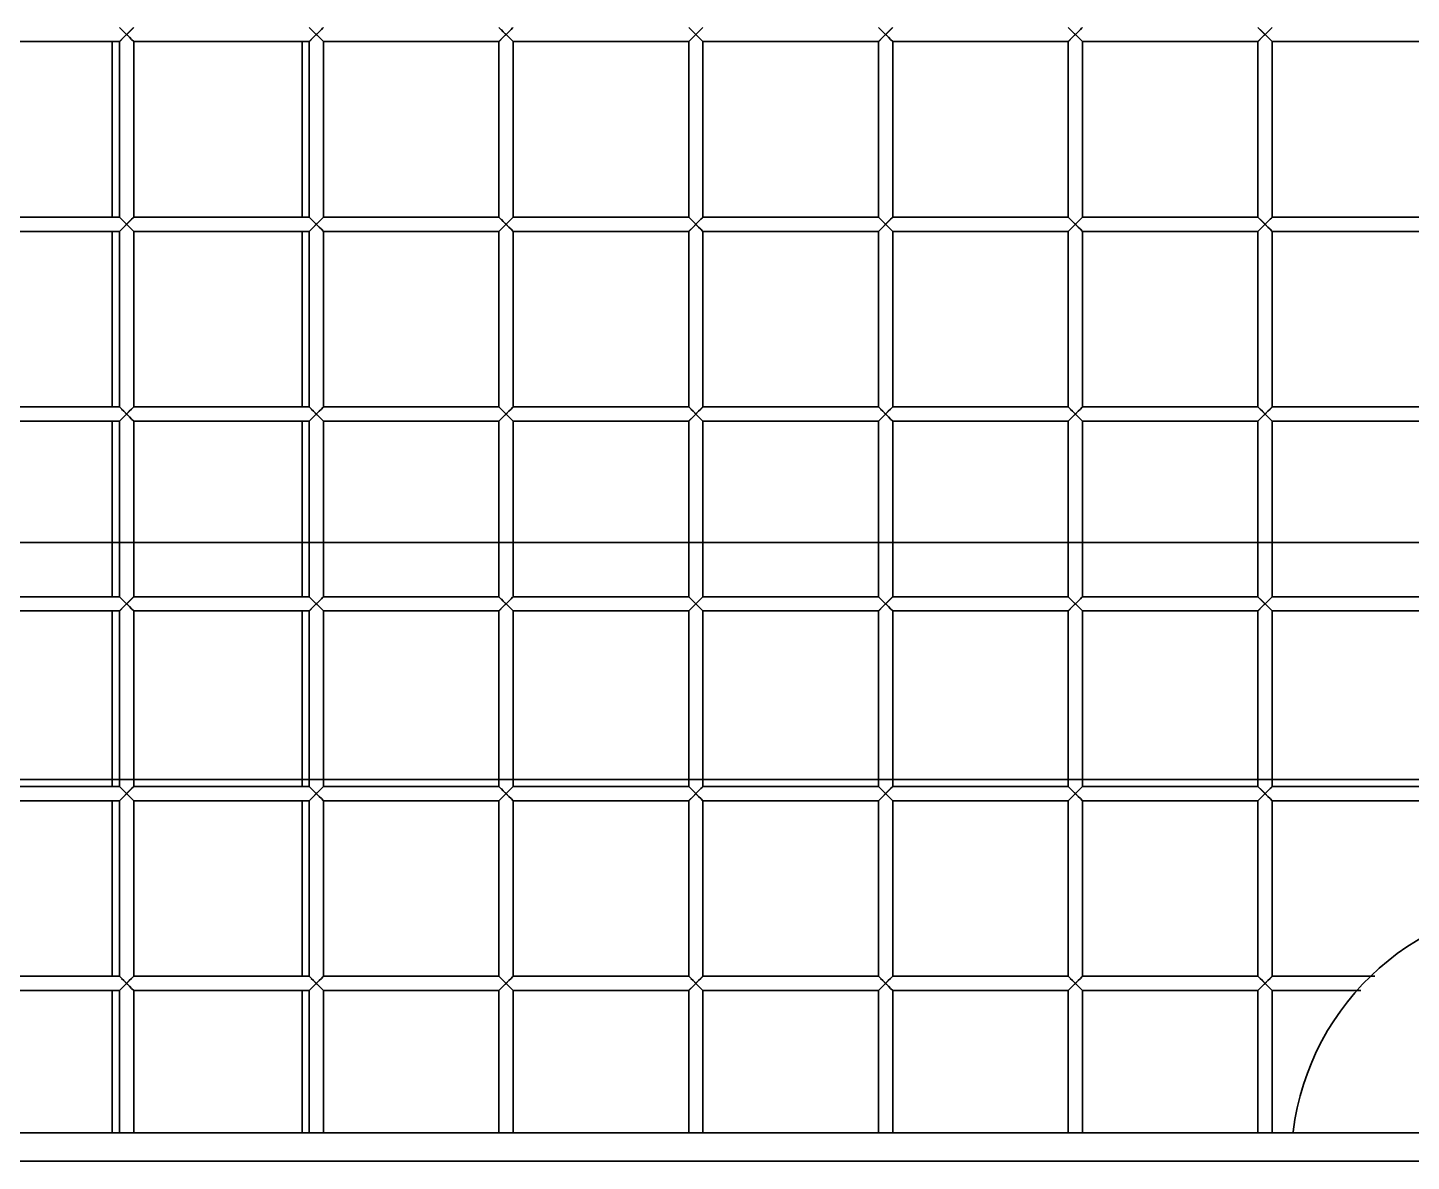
# Model space of a CAD drawing. Header units: millimetres. Extents: x 32496 to 166256, y 3504 to 23939.
# Drawn here: x 68651.7 to 68943.3, y 12550.7 to 12789.6 of the extents above; entities that cross this region are included whole.
import ezdxf

# ---------------------------------------------------------------- set-up
doc = ezdxf.new("R2010")
doc.units = ezdxf.units.MM
doc.layers.get('0').update_dxf_attribs({"lineweight": 35})

# ---------------------------------------------------------------- blocks, each defined once
blk = doc.blocks.new('DRGTJHYTHRTTR')
at = {"color": 7, "linetype": 'Continuous'}
for p, q in [((51794.04, -50285.69), (50439.04, -50285.69)), ((51794.04, -50335.69), (50439.04, -50335.69))]:
    blk.add_line(p, q, dxfattribs=at)
blk = doc.blocks.new('8-1250')
at = {"linetype": 'Continuous'}
for p, q in [((-4372.13, -34184.79), (-4375.13, -34181.79)), ((-4375.13, -34184.79), (-4372.13, -34181.79)), ((-4374.22, -34183.88), (-4373.63, -34183.29)), ((-4332.13, -34184.79), (-4335.13, -34181.79)), ((-4335.13, -34184.79), (-4332.13, -34181.79)), ((-4334.22, -34183.88), (-4333.63, -34183.29)), ((-4292.13, -34184.79), (-4295.13, -34181.79)), ((-4295.13, -34184.79), (-4292.13, -34181.79)), ((-4294.22, -34183.88), (-4293.63, -34183.29)), ((-4252.13, -34184.79), (-4255.13, -34181.79)), ((-4255.13, -34184.79), (-4252.13, -34181.79)), ((-4254.22, -34183.88), (-4253.63, -34183.29)), ((-4212.13, -34184.79), (-4215.13, -34181.79)), ((-4215.13, -34184.79), (-4212.13, -34181.79)), ((-4214.22, -34183.88), (-4213.63, -34183.29)), ((-4172.13, -34184.79), (-4175.13, -34181.79)), ((-4175.13, -34184.79), (-4172.13, -34181.79)), ((-4174.22, -34183.88), (-4173.63, -34183.29)), ((-4132.13, -34184.79), (-4135.13, -34181.79)), ((-4135.13, -34184.79), (-4132.13, -34181.79)), ((-4134.22, -34183.88), (-4133.63, -34183.29)), ((-4412.13, -34184.79), (-4375.13, -34184.79)), ((-4376.63, -34184.79), (-4376.63, -34221.79)), ((-4375.13, -34184.79), (-4375.13, -34221.79)), ((-4375.01, -34184.67), (-4374.22, -34183.88)), ((-4372.13, -34184.79), (-4372.13, -34221.79)), ((-4372.13, -34184.79), (-4335.13, -34184.79)), ((-4336.63, -34184.79), (-4336.63, -34221.79)), ((-4335.13, -34184.79), (-4335.13, -34221.79)), ((-4335.01, -34184.67), (-4334.22, -34183.88)), ((-4332.13, -34184.79), (-4332.13, -34221.79)), ((-4332.13, -34184.79), (-4295.13, -34184.79)), ((-4295.13, -34184.79), (-4295.13, -34221.79)), ((-4295.01, -34184.67), (-4294.22, -34183.88)), ((-4292.13, -34184.79), (-4292.13, -34221.79)), ((-4292.13, -34184.79), (-4255.13, -34184.79)), ((-4255.13, -34184.79), (-4255.13, -34221.79)), ((-4255.01, -34184.67), (-4254.22, -34183.88)), ((-4252.13, -34184.79), (-4252.13, -34221.79)), ((-4252.13, -34184.79), (-4215.13, -34184.79)), ((-4215.13, -34184.79), (-4215.13, -34221.79)), ((-4215.01, -34184.67), (-4214.22, -34183.88)), ((-4212.13, -34184.79), (-4212.13, -34221.79)), ((-4212.13, -34184.79), (-4175.13, -34184.79)), ((-4175.13, -34184.79), (-4175.13, -34221.79)), ((-4175.01, -34184.67), (-4174.22, -34183.88)), ((-4172.13, -34184.79), (-4172.13, -34221.79)), ((-4172.13, -34184.79), (-4135.13, -34184.79)), ((-4135.13, -34184.79), (-4135.13, -34221.79)), ((-4135.01, -34184.67), (-4134.22, -34183.88)), ((-4132.13, -34184.79), (-4132.13, -34221.79)), ((-4132.13, -34184.79), (-4095.13, -34184.79)), ((-4412.13, -34221.79), (-4375.13, -34221.79)), ((-4372.13, -34224.79), (-4375.13, -34221.79)), ((-4375.13, -34224.79), (-4372.13, -34221.79)), ((-4375.01, -34224.67), (-4374.22, -34223.88)), ((-4374.22, -34223.88), (-4373.63, -34223.29)), ((-4372.13, -34221.79), (-4335.13, -34221.79)), ((-4332.13, -34224.79), (-4335.13, -34221.79)), ((-4335.13, -34224.79), (-4332.13, -34221.79)), ((-4335.01, -34224.67), (-4334.22, -34223.88)), ((-4334.22, -34223.88), (-4333.63, -34223.29)), ((-4332.13, -34221.79), (-4295.13, -34221.79)), ((-4292.13, -34224.79), (-4295.13, -34221.79)), ((-4295.13, -34224.79), (-4292.13, -34221.79)), ((-4295.01, -34224.67), (-4294.22, -34223.88)), ((-4294.22, -34223.88), (-4293.63, -34223.29)), ((-4292.13, -34221.79), (-4255.13, -34221.79)), ((-4252.13, -34224.79), (-4255.13, -34221.79)), ((-4255.13, -34224.79), (-4252.13, -34221.79)), ((-4255.01, -34224.67), (-4254.22, -34223.88)), ((-4254.22, -34223.88), (-4253.63, -34223.29)), ((-4252.13, -34221.79), (-4215.13, -34221.79)), ((-4212.13, -34224.79), (-4215.13, -34221.79)), ((-4215.13, -34224.79), (-4212.13, -34221.79)), ((-4215.01, -34224.67), (-4214.22, -34223.88)), ((-4214.22, -34223.88), (-4213.63, -34223.29)), ((-4212.13, -34221.79), (-4175.13, -34221.79)), ((-4172.13, -34224.79), (-4175.13, -34221.79)), ((-4175.13, -34224.79), (-4172.13, -34221.79)), ((-4175.01, -34224.67), (-4174.22, -34223.88)), ((-4174.22, -34223.88), (-4173.63, -34223.29)), ((-4172.13, -34221.79), (-4135.13, -34221.79)), ((-4132.13, -34224.79), (-4135.13, -34221.79)), ((-4135.13, -34224.79), (-4132.13, -34221.79)), ((-4135.01, -34224.67), (-4134.22, -34223.88)), ((-4134.22, -34223.88), (-4133.63, -34223.29)), ((-4132.13, -34221.79), (-4095.13, -34221.79)), ((-4412.13, -34224.79), (-4375.13, -34224.79)), ((-4376.63, -34224.79), (-4376.63, -34261.79)), ((-4375.13, -34224.79), (-4375.13, -34261.79)), ((-4372.13, -34224.79), (-4372.13, -34261.79)), ((-4372.13, -34224.79), (-4335.13, -34224.79)), ((-4336.63, -34224.79), (-4336.63, -34261.79)), ((-4335.13, -34224.79), (-4335.13, -34261.79)), ((-4332.13, -34224.79), (-4332.13, -34261.79)), ((-4332.13, -34224.79), (-4295.13, -34224.79)), ((-4295.13, -34224.79), (-4295.13, -34261.79)), ((-4292.13, -34224.79), (-4292.13, -34261.79)), ((-4292.13, -34224.79), (-4255.13, -34224.79)), ((-4255.13, -34224.79), (-4255.13, -34261.79)), ((-4252.13, -34224.79), (-4252.13, -34261.79)), ((-4252.13, -34224.79), (-4215.13, -34224.79)), ((-4215.13, -34224.79), (-4215.13, -34261.79)), ((-4212.13, -34224.79), (-4212.13, -34261.79)), ((-4212.13, -34224.79), (-4175.13, -34224.79)), ((-4175.13, -34224.79), (-4175.13, -34261.79)), ((-4172.13, -34224.79), (-4172.13, -34261.79)), ((-4172.13, -34224.79), (-4135.13, -34224.79)), ((-4135.13, -34224.79), (-4135.13, -34261.79)), ((-4132.13, -34224.79), (-4132.13, -34261.79)), ((-4132.13, -34224.79), (-4095.13, -34224.79)), ((-4412.13, -34261.79), (-4375.13, -34261.79)), ((-4372.13, -34264.79), (-4375.13, -34261.79)), ((-4375.13, -34264.79), (-4372.13, -34261.79)), ((-4372.13, -34261.79), (-4335.13, -34261.79)), ((-4332.13, -34264.79), (-4335.13, -34261.79)), ((-4335.13, -34264.79), (-4332.13, -34261.79)), ((-4332.13, -34261.79), (-4295.13, -34261.79)), ((-4292.13, -34264.79), (-4295.13, -34261.79)), ((-4295.13, -34264.79), (-4292.13, -34261.79)), ((-4292.13, -34261.79), (-4255.13, -34261.79)), ((-4252.13, -34264.79), (-4255.13, -34261.79)), ((-4255.13, -34264.79), (-4252.13, -34261.79)), ((-4252.13, -34261.79), (-4215.13, -34261.79)), ((-4212.13, -34264.79), (-4215.13, -34261.79)), ((-4215.13, -34264.79), (-4212.13, -34261.79)), ((-4212.13, -34261.79), (-4175.13, -34261.79)), ((-4172.13, -34264.79), (-4175.13, -34261.79)), ((-4175.13, -34264.79), (-4172.13, -34261.79)), ((-4172.13, -34261.79), (-4135.13, -34261.79)), ((-4132.13, -34264.79), (-4135.13, -34261.79)), ((-4135.13, -34264.79), (-4132.13, -34261.79)), ((-4132.13, -34261.79), (-4095.13, -34261.79)), ((-4412.13, -34264.79), (-4375.13, -34264.79)), ((-4376.63, -34264.79), (-4376.63, -34301.79)), ((-4375.13, -34264.79), (-4375.13, -34301.79)), ((-4375.01, -34264.67), (-4374.22, -34263.88)), ((-4374.22, -34263.88), (-4373.63, -34263.29)), ((-4372.13, -34264.79), (-4372.13, -34301.79)), ((-4372.13, -34264.79), (-4335.13, -34264.79)), ((-4336.63, -34264.79), (-4336.63, -34301.79)), ((-4335.13, -34264.79), (-4335.13, -34301.79)), ((-4335.01, -34264.67), (-4334.22, -34263.88)), ((-4334.22, -34263.88), (-4333.63, -34263.29)), ((-4332.13, -34264.79), (-4332.13, -34301.79)), ((-4332.13, -34264.79), (-4295.13, -34264.79)), ((-4295.13, -34264.79), (-4295.13, -34301.79)), ((-4295.01, -34264.67), (-4294.22, -34263.88)), ((-4294.22, -34263.88), (-4293.63, -34263.29)), ((-4292.13, -34264.79), (-4292.13, -34301.79)), ((-4292.13, -34264.79), (-4255.13, -34264.79)), ((-4255.13, -34264.79), (-4255.13, -34301.79)), ((-4255.01, -34264.67), (-4254.22, -34263.88)), ((-4254.22, -34263.88), (-4253.63, -34263.29)), ((-4252.13, -34264.79), (-4252.13, -34301.79)), ((-4252.13, -34264.79), (-4215.13, -34264.79)), ((-4215.13, -34264.79), (-4215.13, -34301.79)), ((-4215.01, -34264.67), (-4214.22, -34263.88)), ((-4214.22, -34263.88), (-4213.63, -34263.29)), ((-4212.13, -34264.79), (-4212.13, -34301.79)), ((-4212.13, -34264.79), (-4175.13, -34264.79)), ((-4175.13, -34264.79), (-4175.13, -34301.79)), ((-4175.01, -34264.67), (-4174.22, -34263.88)), ((-4174.22, -34263.88), (-4173.63, -34263.29)), ((-4172.13, -34264.79), (-4172.13, -34301.79)), ((-4172.13, -34264.79), (-4135.13, -34264.79)), ((-4135.13, -34264.79), (-4135.13, -34301.79)), ((-4135.01, -34264.67), (-4134.22, -34263.88)), ((-4134.22, -34263.88), (-4133.63, -34263.29)), ((-4132.13, -34264.79), (-4132.13, -34301.79)), ((-4132.13, -34264.79), (-4095.13, -34264.79)), ((-4412.13, -34301.79), (-4375.13, -34301.79)), ((-4372.13, -34304.79), (-4375.13, -34301.79)), ((-4375.13, -34304.79), (-4372.13, -34301.79)), ((-4372.13, -34301.79), (-4335.13, -34301.79)), ((-4332.13, -34304.79), (-4335.13, -34301.79)), ((-4335.13, -34304.79), (-4332.13, -34301.79)), ((-4332.13, -34301.79), (-4295.13, -34301.79)), ((-4292.13, -34304.79), (-4295.13, -34301.79)), ((-4295.13, -34304.79), (-4292.13, -34301.79)), ((-4292.13, -34301.79), (-4255.13, -34301.79)), ((-4252.13, -34304.79), (-4255.13, -34301.79)), ((-4255.13, -34304.79), (-4252.13, -34301.79)), ((-4252.13, -34301.79), (-4215.13, -34301.79)), ((-4212.13, -34304.79), (-4215.13, -34301.79)), ((-4215.13, -34304.79), (-4212.13, -34301.79)), ((-4212.13, -34301.79), (-4175.13, -34301.79)), ((-4172.13, -34304.79), (-4175.13, -34301.79)), ((-4175.13, -34304.79), (-4172.13, -34301.79)), ((-4172.13, -34301.79), (-4135.13, -34301.79)), ((-4132.13, -34304.79), (-4135.13, -34301.79)), ((-4135.13, -34304.79), (-4132.13, -34301.79)), ((-4132.13, -34301.79), (-4095.13, -34301.79)), ((-4412.13, -34304.79), (-4375.13, -34304.79)), ((-4376.63, -34304.79), (-4376.63, -34341.79)), ((-4375.13, -34304.79), (-4375.13, -34341.79)), ((-4375.01, -34304.67), (-4374.22, -34303.88)), ((-4374.22, -34303.88), (-4373.63, -34303.29)), ((-4372.13, -34304.79), (-4372.13, -34341.79)), ((-4372.13, -34304.79), (-4335.13, -34304.79)), ((-4336.63, -34304.79), (-4336.63, -34341.79)), ((-4335.13, -34304.79), (-4335.13, -34341.79)), ((-4335.01, -34304.67), (-4334.22, -34303.88)), ((-4334.22, -34303.88), (-4333.63, -34303.29)), ((-4332.13, -34304.79), (-4332.13, -34341.79)), ((-4332.13, -34304.79), (-4295.13, -34304.79)), ((-4295.13, -34304.79), (-4295.13, -34341.79)), ((-4295.01, -34304.67), (-4294.22, -34303.88)), ((-4294.22, -34303.88), (-4293.63, -34303.29)), ((-4292.13, -34304.79), (-4292.13, -34341.79)), ((-4292.13, -34304.79), (-4255.13, -34304.79)), ((-4255.13, -34304.79), (-4255.13, -34341.79)), ((-4255.01, -34304.67), (-4254.22, -34303.88)), ((-4254.22, -34303.88), (-4253.63, -34303.29)), ((-4252.13, -34304.79), (-4252.13, -34341.79)), ((-4252.13, -34304.79), (-4215.13, -34304.79)), ((-4215.13, -34304.79), (-4215.13, -34341.79)), ((-4215.01, -34304.67), (-4214.22, -34303.88)), ((-4214.22, -34303.88), (-4213.63, -34303.29)), ((-4212.13, -34304.79), (-4212.13, -34341.79)), ((-4212.13, -34304.79), (-4175.13, -34304.79)), ((-4175.13, -34304.79), (-4175.13, -34341.79)), ((-4175.01, -34304.67), (-4174.22, -34303.88)), ((-4174.22, -34303.88), (-4173.63, -34303.29)), ((-4172.13, -34304.79), (-4172.13, -34341.79)), ((-4172.13, -34304.79), (-4135.13, -34304.79)), ((-4135.13, -34304.79), (-4135.13, -34341.79)), ((-4135.01, -34304.67), (-4134.22, -34303.88)), ((-4134.22, -34303.88), (-4133.63, -34303.29)), ((-4132.13, -34304.79), (-4132.13, -34341.79)), ((-4132.13, -34304.79), (-4095.13, -34304.79)), ((-4412.13, -34341.79), (-4375.13, -34341.79)), ((-4372.13, -34344.79), (-4375.13, -34341.79)), ((-4375.13, -34344.79), (-4372.13, -34341.79)), ((-4375.01, -34344.67), (-4374.22, -34343.88)), ((-4374.22, -34343.88), (-4373.63, -34343.29)), ((-4372.13, -34341.79), (-4335.13, -34341.79)), ((-4332.13, -34344.79), (-4335.13, -34341.79)), ((-4335.13, -34344.79), (-4332.13, -34341.79)), ((-4335.01, -34344.67), (-4334.22, -34343.88)), ((-4334.22, -34343.88), (-4333.63, -34343.29)), ((-4332.13, -34341.79), (-4295.13, -34341.79)), ((-4292.13, -34344.79), (-4295.13, -34341.79)), ((-4295.13, -34344.79), (-4292.13, -34341.79)), ((-4295.01, -34344.67), (-4294.22, -34343.88)), ((-4294.22, -34343.88), (-4293.63, -34343.29)), ((-4292.13, -34341.79), (-4255.13, -34341.79)), ((-4252.13, -34344.79), (-4255.13, -34341.79)), ((-4255.13, -34344.79), (-4252.13, -34341.79)), ((-4255.01, -34344.67), (-4254.22, -34343.88)), ((-4254.22, -34343.88), (-4253.63, -34343.29)), ((-4252.13, -34341.79), (-4215.13, -34341.79)), ((-4212.13, -34344.79), (-4215.13, -34341.79)), ((-4215.13, -34344.79), (-4212.13, -34341.79)), ((-4215.01, -34344.67), (-4214.22, -34343.88)), ((-4214.22, -34343.88), (-4213.63, -34343.29)), ((-4212.13, -34341.79), (-4175.13, -34341.79)), ((-4172.13, -34344.79), (-4175.13, -34341.79)), ((-4175.13, -34344.79), (-4172.13, -34341.79)), ((-4175.01, -34344.67), (-4174.22, -34343.88)), ((-4174.22, -34343.88), (-4173.63, -34343.29)), ((-4172.13, -34341.79), (-4135.13, -34341.79)), ((-4132.13, -34344.79), (-4135.13, -34341.79)), ((-4135.13, -34344.79), (-4132.13, -34341.79)), ((-4135.01, -34344.67), (-4134.22, -34343.88)), ((-4134.22, -34343.88), (-4133.63, -34343.29)), ((-4132.13, -34341.79), (-4095.13, -34341.79)), ((-4412.13, -34344.79), (-4375.13, -34344.79)), ((-4376.63, -34344.79), (-4376.63, -34381.79)), ((-4375.13, -34344.79), (-4375.13, -34381.79)), ((-4372.13, -34344.79), (-4372.13, -34381.79)), ((-4372.13, -34344.79), (-4335.13, -34344.79)), ((-4336.63, -34344.79), (-4336.63, -34381.79)), ((-4335.13, -34344.79), (-4335.13, -34381.79)), ((-4332.13, -34344.79), (-4332.13, -34381.79)), ((-4332.13, -34344.79), (-4295.13, -34344.79)), ((-4295.13, -34344.79), (-4295.13, -34381.79)), ((-4292.13, -34344.79), (-4292.13, -34381.79)), ((-4292.13, -34344.79), (-4255.13, -34344.79)), ((-4255.13, -34344.79), (-4255.13, -34381.79)), ((-4252.13, -34344.79), (-4252.13, -34381.79)), ((-4252.13, -34344.79), (-4215.13, -34344.79)), ((-4215.13, -34344.79), (-4215.13, -34381.79)), ((-4212.13, -34344.79), (-4212.13, -34381.79)), ((-4212.13, -34344.79), (-4175.13, -34344.79)), ((-4175.13, -34344.79), (-4175.13, -34381.79)), ((-4172.13, -34344.79), (-4172.13, -34381.79)), ((-4172.13, -34344.79), (-4135.13, -34344.79)), ((-4135.13, -34344.79), (-4135.13, -34381.79)), ((-4132.13, -34344.79), (-4132.13, -34381.79)), ((-4132.13, -34344.79), (-4095.13, -34344.79)), ((-4412.13, -34381.79), (-4375.13, -34381.79)), ((-4372.13, -34384.79), (-4375.13, -34381.79)), ((-4375.13, -34384.79), (-4372.13, -34381.79)), ((-4372.13, -34381.79), (-4335.13, -34381.79)), ((-4332.13, -34384.79), (-4335.13, -34381.79)), ((-4335.13, -34384.79), (-4332.13, -34381.79)), ((-4332.13, -34381.79), (-4295.13, -34381.79)), ((-4292.13, -34384.79), (-4295.13, -34381.79)), ((-4295.13, -34384.79), (-4292.13, -34381.79)), ((-4292.13, -34381.79), (-4255.13, -34381.79)), ((-4252.13, -34384.79), (-4255.13, -34381.79)), ((-4255.13, -34384.79), (-4252.13, -34381.79)), ((-4252.13, -34381.79), (-4215.13, -34381.79)), ((-4212.13, -34384.79), (-4215.13, -34381.79)), ((-4215.13, -34384.79), (-4212.13, -34381.79)), ((-4212.13, -34381.79), (-4175.13, -34381.79)), ((-4172.13, -34384.79), (-4175.13, -34381.79)), ((-4175.13, -34384.79), (-4172.13, -34381.79)), ((-4172.13, -34381.79), (-4135.13, -34381.79)), ((-4132.13, -34384.79), (-4135.13, -34381.79)), ((-4135.13, -34384.79), (-4132.13, -34381.79)), ((-4132.13, -34381.79), (-4110.48, -34381.79)), ((-4412.13, -34384.79), (-4375.13, -34384.79)), ((-4376.63, -34384.79), (-4376.63, -34414.79)), ((-4375.13, -34384.79), (-4375.13, -34414.79)), ((-4375.01, -34384.67), (-4374.22, -34383.88)), ((-4374.22, -34383.88), (-4373.63, -34383.29)), ((-4372.13, -34384.79), (-4372.13, -34414.79)), ((-4372.13, -34384.79), (-4335.13, -34384.79)), ((-4336.63, -34384.79), (-4336.63, -34414.79)), ((-4335.13, -34384.79), (-4335.13, -34414.79)), ((-4335.01, -34384.67), (-4334.22, -34383.88)), ((-4334.22, -34383.88), (-4333.63, -34383.29)), ((-4332.13, -34384.79), (-4332.13, -34414.79)), ((-4332.13, -34384.79), (-4295.13, -34384.79)), ((-4295.13, -34384.79), (-4295.13, -34414.79)), ((-4295.01, -34384.67), (-4294.22, -34383.88)), ((-4294.22, -34383.88), (-4293.63, -34383.29)), ((-4292.13, -34384.79), (-4292.13, -34414.79)), ((-4292.13, -34384.79), (-4255.13, -34384.79)), ((-4255.13, -34384.79), (-4255.13, -34414.79)), ((-4255.01, -34384.67), (-4254.22, -34383.88)), ((-4254.22, -34383.88), (-4253.63, -34383.29)), ((-4252.13, -34384.79), (-4252.13, -34414.79)), ((-4252.13, -34384.79), (-4215.13, -34384.79)), ((-4215.13, -34384.79), (-4215.13, -34414.79)), ((-4215.01, -34384.67), (-4214.22, -34383.88)), ((-4214.22, -34383.88), (-4213.63, -34383.29)), ((-4212.13, -34384.79), (-4212.13, -34414.79)), ((-4212.13, -34384.79), (-4175.13, -34384.79)), ((-4175.13, -34384.79), (-4175.13, -34414.79)), ((-4175.01, -34384.67), (-4174.22, -34383.88)), ((-4174.22, -34383.88), (-4173.63, -34383.29)), ((-4172.13, -34384.79), (-4172.13, -34414.79)), ((-4172.13, -34384.79), (-4135.13, -34384.79)), ((-4135.13, -34384.79), (-4135.13, -34414.79)), ((-4135.01, -34384.67), (-4134.22, -34383.88)), ((-4134.22, -34383.88), (-4133.63, -34383.29)), ((-4132.13, -34384.79), (-4132.13, -34414.79)), ((-4132.13, -34384.79), (-4113.48, -34384.79)), ((-4576.13, -34414.79), (-3950.13, -34414.79)), ((-3950.13, -34420.79), (-4576.13, -34420.79))]:
    blk.add_line(p, q, dxfattribs=at)
for points in [[(-4373.63, -34183.29), (-4374.21, -34182.7), (-4374.69, -34182.23)], [(-4372.24, -34181.9), (-4372.56, -34182.22), (-4373.05, -34182.71), (-4373.63, -34183.29)], [(-4373.63, -34183.29), (-4373.04, -34183.88), (-4372.57, -34184.35), (-4372.13, -34184.79)], [(-4333.63, -34183.29), (-4334.21, -34182.7), (-4334.69, -34182.23)], [(-4332.24, -34181.9), (-4332.56, -34182.22), (-4333.05, -34182.71), (-4333.63, -34183.29)], [(-4333.63, -34183.29), (-4333.04, -34183.88), (-4332.57, -34184.35), (-4332.13, -34184.79)], [(-4293.63, -34183.29), (-4294.21, -34182.7), (-4294.69, -34182.23)], [(-4292.24, -34181.9), (-4292.56, -34182.22), (-4293.05, -34182.71), (-4293.63, -34183.29)], [(-4293.63, -34183.29), (-4293.04, -34183.88), (-4292.57, -34184.35), (-4292.13, -34184.79)], [(-4253.63, -34183.29), (-4254.21, -34182.7), (-4254.69, -34182.23)], [(-4252.24, -34181.9), (-4252.56, -34182.22), (-4253.05, -34182.71), (-4253.63, -34183.29)], [(-4253.63, -34183.29), (-4253.04, -34183.88), (-4252.57, -34184.35), (-4252.13, -34184.79)], [(-4213.63, -34183.29), (-4214.21, -34182.7), (-4214.69, -34182.23)], [(-4212.24, -34181.9), (-4212.56, -34182.22), (-4213.05, -34182.71), (-4213.63, -34183.29)], [(-4213.63, -34183.29), (-4213.04, -34183.88), (-4212.57, -34184.35), (-4212.13, -34184.79)], [(-4173.63, -34183.29), (-4174.21, -34182.7), (-4174.69, -34182.23)], [(-4172.24, -34181.9), (-4172.56, -34182.22), (-4173.05, -34182.71), (-4173.63, -34183.29)], [(-4173.63, -34183.29), (-4173.04, -34183.88), (-4172.57, -34184.35), (-4172.13, -34184.79)], [(-4133.63, -34183.29), (-4134.21, -34182.7), (-4134.69, -34182.23)], [(-4132.24, -34181.9), (-4132.56, -34182.22), (-4133.05, -34182.71), (-4133.63, -34183.29)], [(-4133.63, -34183.29), (-4133.04, -34183.88), (-4132.57, -34184.35), (-4132.13, -34184.79)], [(-4373.63, -34223.29), (-4374.21, -34222.7), (-4374.69, -34222.23)], [(-4372.24, -34221.9), (-4372.56, -34222.22), (-4373.05, -34222.71), (-4373.63, -34223.29)], [(-4373.63, -34223.29), (-4373.04, -34223.88), (-4372.57, -34224.35), (-4372.13, -34224.79)], [(-4333.63, -34223.29), (-4334.21, -34222.7), (-4334.69, -34222.23)], [(-4332.24, -34221.9), (-4332.56, -34222.22), (-4333.05, -34222.71), (-4333.63, -34223.29)], [(-4333.63, -34223.29), (-4333.04, -34223.88), (-4332.57, -34224.35), (-4332.13, -34224.79)], [(-4293.63, -34223.29), (-4294.21, -34222.7), (-4294.69, -34222.23)], [(-4292.24, -34221.9), (-4292.56, -34222.22), (-4293.05, -34222.71), (-4293.63, -34223.29)], [(-4293.63, -34223.29), (-4293.04, -34223.88), (-4292.57, -34224.35), (-4292.13, -34224.79)], [(-4253.63, -34223.29), (-4254.21, -34222.7), (-4254.69, -34222.23)], [(-4252.24, -34221.9), (-4252.56, -34222.22), (-4253.05, -34222.71), (-4253.63, -34223.29)], [(-4253.63, -34223.29), (-4253.04, -34223.88), (-4252.57, -34224.35), (-4252.13, -34224.79)], [(-4213.63, -34223.29), (-4214.21, -34222.7), (-4214.69, -34222.23)], [(-4212.24, -34221.9), (-4212.56, -34222.22), (-4213.05, -34222.71), (-4213.63, -34223.29)], [(-4213.63, -34223.29), (-4213.04, -34223.88), (-4212.57, -34224.35), (-4212.13, -34224.79)], [(-4173.63, -34223.29), (-4174.21, -34222.7), (-4174.69, -34222.23)], [(-4172.24, -34221.9), (-4172.56, -34222.22), (-4173.05, -34222.71), (-4173.63, -34223.29)], [(-4173.63, -34223.29), (-4173.04, -34223.88), (-4172.57, -34224.35), (-4172.13, -34224.79)], [(-4133.63, -34223.29), (-4134.21, -34222.7), (-4134.69, -34222.23)], [(-4132.24, -34221.9), (-4132.56, -34222.22), (-4133.05, -34222.71), (-4133.63, -34223.29)], [(-4133.63, -34223.29), (-4133.04, -34223.88), (-4132.57, -34224.35), (-4132.13, -34224.79)], [(-4373.63, -34263.29), (-4374.21, -34262.7), (-4374.69, -34262.23)], [(-4372.24, -34261.9), (-4372.56, -34262.22), (-4373.05, -34262.71), (-4373.63, -34263.29)], [(-4333.63, -34263.29), (-4334.21, -34262.7), (-4334.69, -34262.23)], [(-4332.24, -34261.9), (-4332.56, -34262.22), (-4333.05, -34262.71), (-4333.63, -34263.29)], [(-4293.63, -34263.29), (-4294.21, -34262.7), (-4294.69, -34262.23)], [(-4292.24, -34261.9), (-4292.56, -34262.22), (-4293.05, -34262.71), (-4293.63, -34263.29)], [(-4253.63, -34263.29), (-4254.21, -34262.7), (-4254.69, -34262.23)], [(-4252.24, -34261.9), (-4252.56, -34262.22), (-4253.05, -34262.71), (-4253.63, -34263.29)], [(-4213.63, -34263.29), (-4214.21, -34262.7), (-4214.69, -34262.23)], [(-4212.24, -34261.9), (-4212.56, -34262.22), (-4213.05, -34262.71), (-4213.63, -34263.29)], [(-4173.63, -34263.29), (-4174.21, -34262.7), (-4174.69, -34262.23)], [(-4172.24, -34261.9), (-4172.56, -34262.22), (-4173.05, -34262.71), (-4173.63, -34263.29)], [(-4133.63, -34263.29), (-4134.21, -34262.7), (-4134.69, -34262.23)], [(-4132.24, -34261.9), (-4132.56, -34262.22), (-4133.05, -34262.71), (-4133.63, -34263.29)], [(-4373.63, -34263.29), (-4373.04, -34263.88), (-4372.57, -34264.35), (-4372.13, -34264.79)], [(-4333.63, -34263.29), (-4333.04, -34263.88), (-4332.57, -34264.35), (-4332.13, -34264.79)], [(-4293.63, -34263.29), (-4293.04, -34263.88), (-4292.57, -34264.35), (-4292.13, -34264.79)], [(-4253.63, -34263.29), (-4253.04, -34263.88), (-4252.57, -34264.35), (-4252.13, -34264.79)], [(-4213.63, -34263.29), (-4213.04, -34263.88), (-4212.57, -34264.35), (-4212.13, -34264.79)], [(-4173.63, -34263.29), (-4173.04, -34263.88), (-4172.57, -34264.35), (-4172.13, -34264.79)], [(-4133.63, -34263.29), (-4133.04, -34263.88), (-4132.57, -34264.35), (-4132.13, -34264.79)], [(-4373.63, -34303.29), (-4374.21, -34302.7), (-4374.69, -34302.23)], [(-4372.24, -34301.9), (-4372.56, -34302.22), (-4373.05, -34302.71), (-4373.63, -34303.29)], [(-4333.63, -34303.29), (-4334.21, -34302.7), (-4334.69, -34302.23)], [(-4332.24, -34301.9), (-4332.56, -34302.22), (-4333.05, -34302.71), (-4333.63, -34303.29)], [(-4293.63, -34303.29), (-4294.21, -34302.7), (-4294.69, -34302.23)], [(-4292.24, -34301.9), (-4292.56, -34302.22), (-4293.05, -34302.71), (-4293.63, -34303.29)], [(-4253.63, -34303.29), (-4254.21, -34302.7), (-4254.69, -34302.23)], [(-4252.24, -34301.9), (-4252.56, -34302.22), (-4253.05, -34302.71), (-4253.63, -34303.29)], [(-4213.63, -34303.29), (-4214.21, -34302.7), (-4214.69, -34302.23)], [(-4212.24, -34301.9), (-4212.56, -34302.22), (-4213.05, -34302.71), (-4213.63, -34303.29)], [(-4173.63, -34303.29), (-4174.21, -34302.7), (-4174.69, -34302.23)], [(-4172.24, -34301.9), (-4172.56, -34302.22), (-4173.05, -34302.71), (-4173.63, -34303.29)], [(-4133.63, -34303.29), (-4134.21, -34302.7), (-4134.69, -34302.23)], [(-4132.24, -34301.9), (-4132.56, -34302.22), (-4133.05, -34302.71), (-4133.63, -34303.29)], [(-4373.63, -34303.29), (-4373.04, -34303.88), (-4372.57, -34304.35), (-4372.13, -34304.79)], [(-4333.63, -34303.29), (-4333.04, -34303.88), (-4332.57, -34304.35), (-4332.13, -34304.79)], [(-4293.63, -34303.29), (-4293.04, -34303.88), (-4292.57, -34304.35), (-4292.13, -34304.79)], [(-4253.63, -34303.29), (-4253.04, -34303.88), (-4252.57, -34304.35), (-4252.13, -34304.79)], [(-4213.63, -34303.29), (-4213.04, -34303.88), (-4212.57, -34304.35), (-4212.13, -34304.79)], [(-4173.63, -34303.29), (-4173.04, -34303.88), (-4172.57, -34304.35), (-4172.13, -34304.79)], [(-4133.63, -34303.29), (-4133.04, -34303.88), (-4132.57, -34304.35), (-4132.13, -34304.79)], [(-4373.63, -34343.29), (-4374.21, -34342.7), (-4374.69, -34342.23)], [(-4372.24, -34341.9), (-4372.56, -34342.22), (-4373.05, -34342.71), (-4373.63, -34343.29)], [(-4373.63, -34343.29), (-4373.04, -34343.88), (-4372.57, -34344.35), (-4372.13, -34344.79)], [(-4333.63, -34343.29), (-4334.21, -34342.7), (-4334.69, -34342.23)], [(-4332.24, -34341.9), (-4332.56, -34342.22), (-4333.05, -34342.71), (-4333.63, -34343.29)], [(-4333.63, -34343.29), (-4333.04, -34343.88), (-4332.57, -34344.35), (-4332.13, -34344.79)], [(-4293.63, -34343.29), (-4294.21, -34342.7), (-4294.69, -34342.23)], [(-4292.24, -34341.9), (-4292.56, -34342.22), (-4293.05, -34342.71), (-4293.63, -34343.29)], [(-4293.63, -34343.29), (-4293.04, -34343.88), (-4292.57, -34344.35), (-4292.13, -34344.79)], [(-4253.63, -34343.29), (-4254.21, -34342.7), (-4254.69, -34342.23)], [(-4252.24, -34341.9), (-4252.56, -34342.22), (-4253.05, -34342.71), (-4253.63, -34343.29)], [(-4253.63, -34343.29), (-4253.04, -34343.88), (-4252.57, -34344.35), (-4252.13, -34344.79)], [(-4213.63, -34343.29), (-4214.21, -34342.7), (-4214.69, -34342.23)], [(-4212.24, -34341.9), (-4212.56, -34342.22), (-4213.05, -34342.71), (-4213.63, -34343.29)], [(-4213.63, -34343.29), (-4213.04, -34343.88), (-4212.57, -34344.35), (-4212.13, -34344.79)], [(-4173.63, -34343.29), (-4174.21, -34342.7), (-4174.69, -34342.23)], [(-4172.24, -34341.9), (-4172.56, -34342.22), (-4173.05, -34342.71), (-4173.63, -34343.29)], [(-4173.63, -34343.29), (-4173.04, -34343.88), (-4172.57, -34344.35), (-4172.13, -34344.79)], [(-4133.63, -34343.29), (-4134.21, -34342.7), (-4134.69, -34342.23)], [(-4132.24, -34341.9), (-4132.56, -34342.22), (-4133.05, -34342.71), (-4133.63, -34343.29)], [(-4133.63, -34343.29), (-4133.04, -34343.88), (-4132.57, -34344.35), (-4132.13, -34344.79)], [(-4372.24, -34381.9), (-4372.56, -34382.22), (-4373.05, -34382.71), (-4373.63, -34383.29)], [(-4332.24, -34381.9), (-4332.56, -34382.22), (-4333.05, -34382.71), (-4333.63, -34383.29)], [(-4292.24, -34381.9), (-4292.56, -34382.22), (-4293.05, -34382.71), (-4293.63, -34383.29)], [(-4252.24, -34381.9), (-4252.56, -34382.22), (-4253.05, -34382.71), (-4253.63, -34383.29)], [(-4212.24, -34381.9), (-4212.56, -34382.22), (-4213.05, -34382.71), (-4213.63, -34383.29)], [(-4172.24, -34381.9), (-4172.56, -34382.22), (-4173.05, -34382.71), (-4173.63, -34383.29)], [(-4132.24, -34381.9), (-4132.56, -34382.22), (-4133.05, -34382.71), (-4133.63, -34383.29)], [(-4373.63, -34383.29), (-4374.21, -34382.7), (-4374.69, -34382.23)], [(-4373.63, -34383.29), (-4373.04, -34383.88), (-4372.57, -34384.35), (-4372.13, -34384.79)], [(-4333.63, -34383.29), (-4334.21, -34382.7), (-4334.69, -34382.23)], [(-4333.63, -34383.29), (-4333.04, -34383.88), (-4332.57, -34384.35), (-4332.13, -34384.79)], [(-4293.63, -34383.29), (-4294.21, -34382.7), (-4294.69, -34382.23)], [(-4293.63, -34383.29), (-4293.04, -34383.88), (-4292.57, -34384.35), (-4292.13, -34384.79)], [(-4253.63, -34383.29), (-4254.21, -34382.7), (-4254.69, -34382.23)], [(-4253.63, -34383.29), (-4253.04, -34383.88), (-4252.57, -34384.35), (-4252.13, -34384.79)], [(-4213.63, -34383.29), (-4214.21, -34382.7), (-4214.69, -34382.23)], [(-4213.63, -34383.29), (-4213.04, -34383.88), (-4212.57, -34384.35), (-4212.13, -34384.79)], [(-4173.63, -34383.29), (-4174.21, -34382.7), (-4174.69, -34382.23)], [(-4173.63, -34383.29), (-4173.04, -34383.88), (-4172.57, -34384.35), (-4172.13, -34384.79)], [(-4133.63, -34383.29), (-4134.21, -34382.7), (-4134.69, -34382.23)], [(-4133.63, -34383.29), (-4133.04, -34383.88), (-4132.57, -34384.35), (-4132.13, -34384.79)]]:
    blk.add_lwpolyline(points, dxfattribs=at)
blk.add_arc((-4073.13, -34421.29), 55, 6.9888, 172.9825, dxfattribs=at)

msp = doc.modelspace()

# ---------------------------------------------------------------- block references
at = {"color": 6}
msp.add_blockref('8-1250', (73046.131, 46971.457), dxfattribs=at)
msp.add_blockref('DRGTJHYTHRTTR', (17920.951, 62966.819))

doc.saveas('drawing.dxf')
